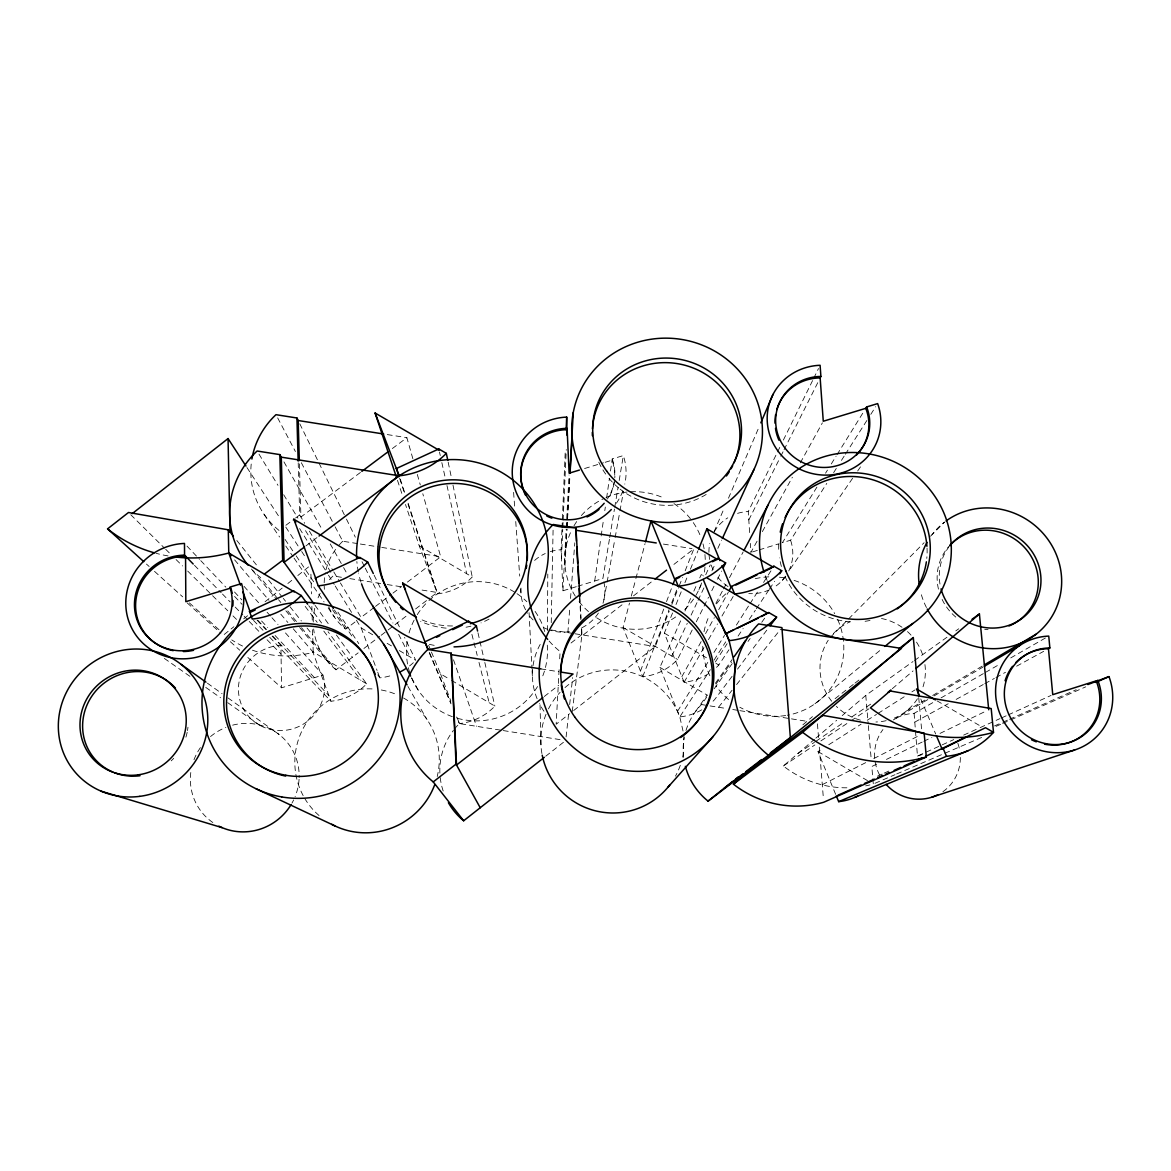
<?xml version="1.0" encoding="UTF-8"?>
<svg xmlns="http://www.w3.org/2000/svg" width="1171" height="1171" viewBox="0 0 1171 1171"><rect width="100%" height="100%" fill="white"/><g stroke="black" fill="none" stroke-linecap="round" stroke-linejoin="round"><path stroke-width="0.75" stroke-dasharray="5 3.75" d="M547.384 630.584L547.794 574.053M551.248 622.694L553.122 528.121M576.293 586.686L562.914 590.799L561.099 549.77L561.934 529.79M562.021 527.975L565.315 449.825M561.465 558.172L562.739 529.219M562.827 527.404L563.061 521.973M563.149 520.158L566.266 449.576M562.914 590.799L566.149 529.277M566.252 527.462L569.018 475.002M559.109 669.71L556.152 724.249L569.56 713.739M559.694 658.805L560.089 651.53A87.269 85.542 10.9 0 1 548.818 640.713M565.886 547.56L566.881 529.336M566.969 527.506L569.765 476.465M564.993 565.491L566.984 529.204M567.086 527.389L569.867 476.597M567.876 632.633L569.823 607.486M570.511 598.498L574.815 542.817M566.091 736.94L568.872 711.763M569.662 704.576L572.648 677.614M572.238 711.631L581.987 634.492L581.577 627.29M594.692 581.036L600.913 537.752M601.162 535.937L603.504 519.719M604.792 510.702L605.319 507.087M606.607 498.07L609.462 478.236M610.501 471.02L612.228 458.944L623.338 455.578A56.925 55.198 3.6 0 1 624.802 484.106M609.418 539.319L602.889 578.503L577.962 586.173M609.71 537.533L614.453 509.034M614.746 507.248L618.01 487.648M619.196 480.52L623.338 455.578M603.929 599.815L606.812 583.787M607.134 582.016L614.848 539.289M615.156 537.518L619.664 512.591M619.971 510.805L623.514 491.235M692.207 629.983L677.541 659.434A55.418 54.481 16.2 0 1 642.703 676.692L623.074 627.539L629.486 603.065M631.315 596.083L635.429 580.348M635.882 578.606L645.031 543.651M640.478 671.115L663.986 608.393M666.533 601.616L672.256 586.364M642.703 676.692L669.022 609.637M671.642 602.933L677.57 587.842M573.673 710.519L655.262 646.509L669.226 611.174M671.876 604.441L678.536 587.608M679.195 585.924L682.517 577.508M685.181 570.789L693.817 548.906L672.271 565.666M708.821 673.471A55.374 54.334 22.2 0 1 684.113 682.239L664.338 633.145L672.564 612.96M676.004 604.543L682.181 589.394M684.933 582.66L687.67 575.927M690.422 569.194L697.975 550.692M714.09 531.707L724.161 508.258M728.479 498.202L759.394 426.185M682.634 757.081A71.87 71.416 32.3 0 0 683.279 753.758L683.966 735.095L679.795 716.915L659.917 667.382L681.302 619.327M684.991 611.028L690.89 597.781M693.847 591.15L696.789 584.519M699.746 577.889L701.224 574.58L704.327 576.381M698.941 589.613L701.956 583.012M705.732 574.771L710.27 564.876M717.823 548.379L721.599 540.138M671.832 656.082L687.26 623.309M691.11 615.112L697.287 601.996M698.048 600.357L704.225 587.242M711.939 570.848L715.027 564.29M749.616 532.556L748.269 511.551L780.193 446.546M783.384 440.047L812.908 379.916M813.713 378.292L818.5 368.528M696.291 621.801L708.514 597.254M711.778 590.711L714.222 585.793M717.472 579.25L721.556 571.067M748.811 519.924L779.974 457.905M780.794 456.266L783.253 451.362M784.072 449.737L818.514 381.19M715.862 603.372L722.683 590.521M723.532 588.911L726.093 584.095M729.504 577.654L743.146 551.951M681.873 676.662L701.166 641.576M705.557 633.613L714.325 617.659M718.716 609.681L728.362 592.145M757.052 541.222L750.874 552.419L750.304 543.388M762.35 531.619L792.372 477.226M800.32 462.838L822.393 422.833M684.113 682.239L703.947 647.548M708.455 639.673L717.472 623.909M721.98 616.019L733.705 595.527M677.541 711.295L708.206 661.732M713.959 652.437L724.512 635.399M816.919 487.107L782.418 542.7L790.571 540.197L826.77 483.403M825.54 473.201L827.458 470.113M831.293 463.936L836.079 456.207M837.031 454.67L863.861 411.431M714.061 660.122L725.713 641.84M736.383 625.094L749.001 605.275M749.982 603.753L758.72 590.052M763.565 582.426L771.338 570.233M833.62 472.66L836.548 468.063M841.451 460.393L844.379 455.782M845.36 454.246L866.877 420.477M870.8 414.344L875.688 406.674M564.993 687.597A71.87 71.416 32.3 0 1 679.795 716.915L710.358 669.636M715.291 662.01L727.118 643.713M716.506 667.338A55.374 54.334 22.2 0 0 718.804 664.996L728.948 649.788M738.081 636.102L743.161 628.505M749.25 619.371L755.339 610.252M756.349 608.73L768.527 590.491M769.537 588.969L774.617 581.358M782.404 580.333L784.468 577.332M852.605 478.28L788.493 571.521A42.127 40.897 23 0 0 790.571 540.197M857.67 470.991L861.9 464.785M695.647 711.339L707.079 695.106M715.379 683.308L732.007 659.697M685.986 730.499A65.737 64.493 44.1 0 1 701.473 704.547L706.655 697.213M716.008 684.025L731.582 662.039M714.222 688.738L732.182 663.635M748.02 641.474L750.143 638.517M761.75 622.269L764.926 617.834M732.065 676.37L714.691 699.497A55.696 54.817 25.5 0 1 712.378 701.868M737.496 669.139L766.815 630.115M718.54 707.255L732.08 690.246M736.588 684.567L780.589 629.266M830.137 637.536L847.277 620.249M848.551 618.947L924.109 542.715M930.506 536.245L944.602 522.032A72.661 69.235 35 0 0 931.911 534.825M846.896 787.805A100.399 97.427 39.1 0 1 783.326 765.995L814.474 739.325M815.865 738.14L836.65 720.326M842.198 715.583L865.779 695.384L912.999 661.556M892.317 688.694L913.058 670.91M802.882 724.82L812.469 716.623M814.928 703.8L882.056 648.734M224.232 634.462L233.907 626.719M243.7 618.859L249.408 614.307M265.07 601.748L282.167 588.062M287.861 583.495L292.135 580.069M297.844 575.517L310.652 565.242M545.745 756.217L564.261 741.653M544.281 696.496L558.669 685.255M835.084 698.663L847.877 688.665M849.297 687.553L853.571 684.23M854.991 683.117L859.265 679.78M571.038 643.011L581.987 634.492M622.006 604.792L581.782 636.087L581.27 626.968M633.496 595.849L652.159 581.314M301.533 627.715L336.018 669.783L358.165 652.847M363.918 648.456L379.711 636.38M381.146 635.282L408.43 614.424M415.603 608.935L429.962 597.957M431.396 596.859L437.149 592.467L419.32 589.642M328.788 606.871A60.672 59.106 -18.4 0 0 345.635 629.164L359.643 618.478M374.091 607.486L361.049 617.41L340.38 582.909M375.525 606.388L391.465 594.253M392.914 593.155L401.594 586.539M407.391 582.119L440.691 556.752L422.79 493.708M305.938 545.906L317.604 537.138M360.434 472.455L300.918 517.026L299.366 462.399M392.358 448.537L406.879 437.676L413.846 462.194M285.9 525.267L294.17 519.075M295.546 518.036L299.688 514.947L298.21 462.867M914.478 660.503L946.944 637.244M955.799 630.891L958.756 628.783M797.832 753.582L814.401 742.341M815.894 741.316L844.511 721.892M852.034 716.784L871.619 703.508M783.326 765.995L814.884 744.932M820.886 740.921L849.429 721.848M850.936 720.853L868.955 708.806M835.64 794.319L817.987 751.592L822.598 748.664M828.761 744.741L861.08 724.19M867.243 720.267L876.479 714.398M878.016 713.417L904.188 696.774M911.887 691.885L914.975 689.924M906.076 711.236L924.885 700.097M932.716 695.442L982.879 665.728M927.783 699.614L893.239 719.975A43.678 42.127 45.9 0 1 914.097 713.359L934.692 701.546M934.077 695.911L982.747 667.221M941.03 697.901L983.801 673.369M985.382 672.447L999.639 664.264M1010.734 657.912L1045.586 637.902M914.785 722.112L948.203 703.756M956.165 699.394L983.216 684.537M984.796 683.659L994.355 678.419M995.936 677.541L1005.494 672.3M1016.633 666.182L1043.683 651.325M822.291 784.658L865.72 762.643M873.771 758.574L920.421 734.934M876.684 764.151L871.81 766.507L872.702 777.017M886.432 759.423L922.148 742.077M923.773 741.287L931.882 737.349M940.006 733.412L987.094 710.563M914.097 713.359L917.464 756.071L953.765 739.604M963.66 735.11L978.502 728.362M980.156 727.615L999.946 718.628M1001.6 717.882L1006.548 715.642M1008.202 714.895L1051.09 695.428M877.503 776.124L882.51 773.885M884.178 773.138L889.184 770.899M994.53 725.918L1001.205 722.961M1002.874 722.214L1007.865 720.004M1009.534 719.257L1076.193 689.719M996.023 726.371L1001 724.176M1002.669 723.444L1085.722 686.85M874.971 783.297L895.01 774.69M896.679 773.972L981.825 737.379M917.464 756.071L924.226 753.919M247.857 657.473L281.567 687.801L322.947 675.067L284.085 631.374M752.543 551.907L757.52 550.37M759.174 549.872L779.11 543.725M584.578 468.517L603.46 462.794M605.187 462.282L612.052 460.203A47.016 45.61 3.5 0 1 614.746 475.602M387.279 434.573L406.879 437.676M663.415 544.091L692.032 548.614M335.14 526.818L342.752 541.236L358.531 543.739M360.317 544.017L379.96 547.135M381.746 547.413L440.691 556.752M341.434 577.274L333.047 575.942A64.566 63.014 -22.1 0 0 327.046 582.543M349.807 578.606L385.464 584.27M387.235 584.549L401.492 586.803M551.102 629.969L573.219 633.482M575.005 633.774L655.262 646.509M540.943 668.904L558.787 671.744M701.473 704.547L708.294 705.63M710.007 705.908L725.654 708.396M732.768 709.524L738.096 710.373M739.882 710.665L789.678 718.584M791.464 718.862L807.463 721.409M454.509 728.977A65.722 65.356 -40.7 0 1 459.398 723.576L501.481 730.28M503.267 730.572L562.124 739.955M937.005 700.829L981.152 726.444M664.338 633.145L706.801 657.97M715.949 663.328L718.804 664.996M623.074 627.539L677.541 659.434M817.987 751.592L867.491 780.618M659.917 667.382L707.401 695.237M419.247 545.862L472.264 576.996A54.598 53.134 -11.4 0 1 437.573 593.799L419.247 545.862L405.488 504.452M431.426 652.013L440.53 673.867L449.942 679.458M451.508 680.38L494.85 706.098A55.901 55.066 -19.8 0 1 459.398 723.576L456.588 716.989M356.379 620.176L361.195 627.934L374.925 636.087M387.147 643.333L391.729 646.055M399.355 650.578L415.764 660.327L404.551 637.39M366.655 683.835L312.73 651.705L330.969 701.239A56.149 54.656 -27.7 0 0 366.655 683.835L328.041 631.711M164.321 658.409L190.946 677.043M205.745 687.392L220.543 697.755M227.701 702.659L260.489 725.713M207.413 683.191L222.08 693.686M227.935 697.887L279.254 734.612M187.17 602.889L220.88 633.218M230.321 641.708L239.762 650.198M146.448 564.071L149.141 566.486M154.499 571.346L182.661 596.829M189.365 602.904L221.553 632.033M130.786 514.757L164.423 548.043M165.711 549.316L170.878 554.439M176.06 559.562L182.53 565.959M187.697 571.082L227.789 610.764M232.97 615.887L236.849 619.722M194.474 565.33L221.202 592.731M222.475 594.048L230.116 601.879M235.21 607.09L242.851 614.936M244.124 616.239L247.945 620.147M249.218 621.45L260.679 633.204M267.047 639.732L281.04 654.091M253.492 620.352L263.49 630.788M269.74 637.317L330.969 701.239M186.994 546.081L199.524 559.328M200.768 560.646L225.813 587.139M234.581 596.405L242.09 604.353M257.122 620.249L265.89 629.515M272.14 636.146L280.908 645.411L281.567 687.801M257.781 620.235L266.52 629.5M272.755 636.102L328.89 695.618M234.507 591.999L241.885 599.903M261.572 620.996L267.72 627.583M275.097 635.502L314.457 677.672M244.007 586.305L258.586 602.699M267.09 612.257L270.721 616.341M271.935 617.717L278.01 624.538M234.624 559.899L268.979 600.269M280.806 614.175L287.905 622.518M293.277 628.827L313.213 652.262A99.755 96.3 -22.7 0 1 251.15 649.715M252.555 570.423L276.693 599.669M285.885 610.808L295.092 621.947M299.688 627.51L329.563 663.708M277.381 598.264L260.138 577.244A87.869 84.722 -18.3 0 1 251.414 569.033M278.537 599.669L280.835 602.48M287.729 610.896L296.922 622.108M236.82 540.475L258.337 567.291M268.54 580.011L282.123 596.947M283.265 598.366L285.519 601.191M290.057 606.827L301.386 620.952M307.036 628.007L312.701 635.077M305.177 606.388L317.209 622.372M323.781 631.081L360.99 680.468M308.734 605.641L321.601 623.016M315.058 605.334L328.934 624.611M336.414 634.989L352.427 657.238M264.09 514.362L279.606 537.006M285.797 546.052L293.028 556.62M294.067 558.128L324.045 601.909M328.173 607.939L334.379 617M285.065 539.407L295.151 554.366M296.161 555.859L314.34 582.792M332.505 609.71L345.635 629.164M334.394 609.974L353.583 638.634M377.809 674.833L379.828 677.848A56.545 55.183 -22.4 0 0 393.105 674.906M337.921 612.14L358.824 643.669M246.964 467.566L279.81 517.933M285.783 527.082L300.698 549.975M301.694 551.512L305.675 557.616M299.6 528.545L327.514 573.585M328.48 575.137L334.247 584.446M335.213 586.012L351.563 612.404M258.996 454.128L277.981 485.365M283.675 494.733L297.917 518.168M305.514 530.653L331.159 572.824M299.688 514.947L304.68 523.291M309.378 531.136L332.871 570.35M333.808 571.931L339.444 581.343M407.962 686.455L426.991 719.521M283.953 461.886L322.23 529.716M330.237 543.915L342.693 565.988M343.586 567.569L347.143 573.878M411.519 677.731L418.442 690.509M277.659 417.886L295.414 451.523M301.328 462.735L334.306 525.223M362.015 561.714L364.459 566.559M365.279 568.169L392.944 623.031M398.652 634.331L410.04 656.916M299.791 423.814L345.65 517.45M346.455 519.09L355.311 537.167M374.105 575.166L400.541 629.208M920.772 698.97L935.702 734.027M429.23 652.774L450.981 703.815M429.523 652.657L450.864 702.863M428.615 645.28L430.723 650.329M440.53 673.867L450.835 700.99M457.261 717.925L459.398 723.576M361.195 627.934L377.077 670.485M377.721 672.183L379.828 677.848M453.514 659.829L476.509 726.298M397.467 480.3L402.619 495.831M400.321 479.217L404.859 493.152M408.137 503.252L437.573 593.799M399.618 478.339L404.668 493.811M408.035 504.115L435.495 588.354M417.315 474.445L420.301 484.955M471.898 634.345L477.212 655.379M478.983 662.391L489.156 702.717M477.973 632.794L484.399 660.722M484.809 662.464L494.85 706.098M439.476 452.021L440.267 455.548M441.833 462.604L445.39 478.471M446.971 485.541L466.702 573.731M448.171 462.179L451.142 476.319M452.987 485.145L472.264 576.996M918.737 697.682L921.694 730.484M865.779 695.384L868.194 723.839M868.34 725.61L871.063 757.622M872.849 778.759L873.303 784.014A100.399 97.427 39.1 0 1 865.676 785.873M817.446 723.839L818.719 739.94M819.29 747.098L823.418 798.739M513.601 492.376L514.669 506.941M515.738 521.505L519.734 576.117M520.671 588.852L520.934 592.497M579.835 596.625L581.065 618.259M579.616 597.766L580.86 619.664M529.058 612.653L531.985 668.919M532.073 670.734L532.454 677.994M310.915 574.2L311.501 593.887M311.867 606.432L312.335 622.533M312.555 629.705L313.213 652.262M540.036 704.796L541.031 746.776M879.553 774.953A43.678 42.127 45.9 0 1 875.044 761.106M874.693 757.915A43.678 42.127 45.9 0 1 882.949 729.548M957.819 743.219A43.678 42.127 45.9 0 1 959.81 751.05M960.337 757.432A43.678 42.127 45.9 0 1 941.865 792.416M926.451 607.544A72.661 69.235 35 0 1 920.538 591.575M939.976 584.066A51.641 49.211 35 0 1 948.7 547.223M988.075 629.661A51.363 48.948 35 0 1 984.738 629.427M955.785 617.088A51.363 48.948 35 0 1 941.689 598.527M938.469 589.13A51.363 48.948 35 0 1 948.803 546.447M917.435 698.78A53.368 51.597 38.2 0 1 894.337 718.072M886.169 720.677A53.368 51.597 38.2 0 1 875.937 721.995M860.436 720.165A53.368 51.597 38.2 0 1 836.357 706.406M831.659 701.209A53.368 51.597 38.2 0 1 828.204 640.274M833.371 633.672A53.368 51.597 38.2 0 1 849.736 621.947M881.47 618.493A53.368 51.597 38.2 0 1 902.051 627.29M907.481 631.608A53.368 51.597 38.2 0 1 911.184 635.297M916.512 642.118A53.368 51.597 38.2 0 1 923.582 657.839M924.929 664.557A53.368 51.597 38.2 0 1 922.016 689.704M785.756 576.132A42.127 40.897 23 0 1 774.148 587.242M769.376 589.833A42.127 40.897 23 0 1 748.781 593.58M728.04 586.583A42.127 40.897 23 0 1 715.832 574.463M713.124 569.721A42.127 40.897 23 0 1 711.046 564.685M709.67 559.46A42.127 40.897 23 0 1 708.997 554.103M708.923 552.317A42.127 40.897 23 0 1 709.787 543.432M714.222 531.824A42.127 40.897 23 0 1 727.762 517.831M737.569 513.366A42.127 40.897 23 0 1 748.269 511.551M837.719 619.635A71.05 69.279 32.1 0 1 787.307 715.247M785.653 715.525A71.05 69.279 32.1 0 1 739.809 707.225M728.582 699.541A71.05 69.279 32.1 0 1 715.92 685.899M709.86 675.74A71.05 69.279 32.1 0 1 702.732 646.231M704.005 631.725A71.05 69.279 32.1 0 1 709.041 616.239M716.506 603.855A71.05 69.279 32.1 0 1 726.401 593.36M755.236 578.708A71.05 69.279 32.1 0 1 769.376 576.82M779.403 577.201A71.05 69.279 32.1 0 1 784.35 577.903M794.084 580.377A71.05 69.279 32.1 0 1 834.703 613.633M767.137 580.435A96.739 93.124 28.6 0 1 764.59 573.819M870.009 620.469A74.856 72.09 28.7 0 1 864.769 621.333M850.585 621.786A74.856 72.09 28.7 0 1 783.604 573.087M781.394 566.457A74.856 72.09 28.7 0 1 779.52 557.894M778.715 549.287A74.856 72.09 28.7 0 1 778.73 544.061M927.037 548.028A74.856 72.09 28.7 0 1 926.788 558.421M706.172 494.469A73.89 71.241 11.3 0 1 620.118 489.141M618.756 488.044A73.89 71.241 11.3 0 1 606.68 475.455M605.67 474.065A73.89 71.241 11.3 0 1 598.015 460.525M701.634 582.924A70.333 68.723 12.4 0 1 694.579 597.517M693.569 599.04A70.333 68.723 12.4 0 1 684.201 610.062M675.696 616.956A70.333 68.723 12.4 0 1 593.712 615.756M588.486 611.599A70.333 68.723 12.4 0 1 577.332 599.23M575.312 596.2A70.333 68.723 12.4 0 1 571.463 530.536M573.995 525.794A70.333 68.723 12.4 0 1 576.922 521.227M581.343 515.577A70.333 68.723 12.4 0 1 604.309 498.319M605.963 497.573A70.333 68.723 12.4 0 1 627.012 492.054M630.613 491.776A70.333 68.723 12.4 0 1 664.396 498.275M673.969 503.603A70.333 68.723 12.4 0 1 692.237 521.139M693.276 522.603A70.333 68.723 12.4 0 1 700.814 537.021M703.01 543.886A70.333 68.723 12.4 0 1 704.737 552.741M704.927 554.512A70.333 68.723 12.4 0 1 705.132 565.315M705.001 567.115A70.333 68.723 12.4 0 1 703.61 575.971M541.91 753.524A71.87 71.416 32.3 0 1 547.033 711.924M548.482 708.894A71.87 71.416 32.3 0 1 560.104 692.324M680.307 765.292A71.87 71.416 32.3 0 1 675.477 776.153M701.824 709.802A55.696 54.817 25.5 0 1 679.795 716.915M683.63 757.374A65.737 64.493 44.1 0 1 684.245 737.51M279.005 530.419A80.843 77.769 -15.4 0 1 251.37 462.647M324.396 589.306A60.672 59.106 -18.4 0 1 324.206 586.012M324.191 582.704A60.672 59.106 -18.4 0 1 325.304 572.853M326.036 569.618A60.672 59.106 -18.4 0 1 337.116 547.428M339.268 544.866A60.672 59.106 -18.4 0 1 342.752 541.236M547.281 645.162A70.597 69.557 -14.3 0 1 541.47 679.019M537.533 686.543A70.597 69.557 -14.3 0 1 453.938 717.223M452.343 716.667A70.597 69.557 -14.3 0 1 410.231 674.233M409.66 672.505A70.597 69.557 -14.3 0 1 407.449 640.025M409.06 632.94A70.597 69.557 -14.3 0 1 416.291 616.224M417.257 614.658A70.597 69.557 -14.3 0 1 427.605 601.894M428.937 600.621A70.597 69.557 -14.3 0 1 515.489 592.672M517.026 593.682A70.597 69.557 -14.3 0 1 526.862 601.704M535.088 611.394A70.597 69.557 -14.3 0 1 545.071 632.633M622.752 491.059A56.925 55.198 3.6 0 1 615.946 503.867M614.629 479.51A47.147 45.728 3.5 0 1 607.383 499.022M612.228 458.944A47.147 45.728 3.5 0 1 614.79 477.812M614.204 482.423A47.016 45.61 3.5 0 1 609.022 497.236M603.855 581.972A41.995 41.219 3.2 0 1 602.992 603.285M598.396 613.062A41.995 41.219 3.2 0 1 579.016 629.061M569.443 631.696A41.995 41.219 3.2 0 1 549.228 629.925M547.735 629.383A41.995 41.219 3.2 0 1 543.432 627.466M533.112 619.971A41.995 41.219 3.2 0 1 527.389 612.916M525.574 609.798A41.995 41.219 3.2 0 1 521.285 585.31M534.62 560.426A41.995 41.219 3.2 0 1 545.232 553.532M550.341 551.6A41.995 41.219 3.2 0 1 561.099 549.77M543.944 711.207A64.185 63.512 13 0 1 539.333 703.566M537.094 698.706A64.185 63.512 13 0 1 532.629 669.139M533.039 665.626A64.185 63.512 13 0 1 540.417 643.991M413.348 662.698A56.545 55.183 -22.4 0 1 408.123 667.016M434.192 645.338A95.949 93.592 -10.1 0 1 428.923 644.24M361.005 582.192A95.949 93.592 -10.1 0 1 358.692 573.717M358.341 571.99A95.949 93.592 -10.1 0 1 356.862 561.553M452.548 625.958A74.856 73.012 -10.1 0 1 419.599 618.8M489.068 619.093A74.256 72.441 -10.2 0 1 481.018 622.899M470.918 626.178A74.256 72.441 -10.2 0 1 463.906 627.568M446.166 628.139A74.256 72.441 -10.2 0 1 420.638 621.318M443.165 791.01A65.722 65.356 -40.7 0 1 440.135 776.739M439.886 773.094A65.722 65.356 -40.7 0 1 453.382 730.411M336.018 669.783A64.566 63.014 -22.1 0 1 313.652 629.003M313.257 621.962A64.566 63.014 -22.1 0 1 315.248 606.227M318.058 597.839A64.566 63.014 -22.1 0 1 320.312 592.994M168.097 555.932A135.836 129.015 -19.9 0 1 155.904 553.254M242.543 646.041A99.755 96.3 -22.7 0 1 231.741 639.922M403.512 697.989A72.822 71.402 -40.2 0 1 437.222 776.534M319.039 815.528A72.822 71.402 -40.2 0 1 303.977 797.129M303.157 795.621A72.822 71.402 -40.2 0 1 307.226 721.629A72.822 71.402 -40.2 0 1 374.559 689.09M381.292 689.982A72.822 71.402 -40.2 0 1 397.496 694.959M322.947 675.067A43.488 42.215 -33.4 0 1 289.764 729.562A43.488 42.215 -33.4 0 1 238.664 693.525A43.488 42.215 -33.4 0 1 280.908 645.411M187.96 727.235A53.69 51.422 -38.4 0 1 187.477 730.631M187.155 732.314A53.69 51.422 -38.4 0 1 185.852 737.349M173.674 758.34A53.69 51.422 -38.4 0 1 171.186 760.857M232.634 725.156A55.183 53.456 -42.3 0 1 299.147 777.515M299.073 779.301A55.183 53.456 -42.3 0 1 295.092 796.661M293.643 799.925A55.183 53.456 -42.3 0 1 291.96 803.116M212.844 822.54A55.183 53.456 -42.3 0 1 191.151 770.079M193.991 759.73A55.183 53.456 -42.3 0 1 200.768 747.113M210.517 736.574A55.183 53.456 -42.3 0 1 225.842 727.396"/><path stroke-width="1.5" d="M566.149 429.83L566.691 417.11A56.925 55.198 3.6 0 0 517.626 495.523A56.925 55.198 3.6 0 0 611.306 509.531M566.896 435.1L566.691 417.11M569.955 472.821L573.248 412.646M570.072 472.967L572.063 436.681M576.41 541.192L575.956 528.077L553.195 524.476A87.269 85.542 10.9 0 0 547.691 639.395M645.484 541.895L650.974 520.919L717.34 559.387L717.823 558.362L725.625 562.885L723.18 567.803M672.886 584.666L675.155 578.62L717.823 558.362M698.663 549.009L706.889 528.809L773.284 567.188L773.914 566.208L781.716 570.716L779.696 573.761M760.828 422.833L773.05 394.349M722.361 538.484L754.095 469.234A95.495 92.026 11.3 0 0 657.399 338.507A95.495 92.026 11.3 0 0 589.774 483.213A95.495 92.026 11.3 0 0 754.095 469.234M776.812 409.572A47.191 45.127 20.8 0 1 820.154 377.926L820.9 376.447L820.095 365.279A57.145 54.613 20.8 0 0 767.883 427.195A57.145 54.613 20.8 0 0 837.924 473.831A57.145 54.613 20.8 0 0 877.65 403.6L866.642 406.937L865.779 408.328A47.191 45.127 20.8 0 1 856.572 454.963M743.995 550.341L767.869 505.33M729.24 590.55L731.509 586.422L773.914 566.208M703.244 579.513L725.464 633.848L768.718 612.535L776.593 617.102L770.079 625.782M734.085 656.741L745.503 640.508M761.531 616.546L768.718 612.535M667.777 787.41L713.11 736.5M890.941 689.895L888.174 692.266L890.092 690.963L991.193 708.572L993.506 732.343A77.052 74.08 40.4 0 1 946.49 756.305L838.67 801.637L836.314 795.958M915.824 668.539L979.41 613.97L988.719 709.772M890.092 690.963L870.463 707.811A136.978 131.137 35.5 0 0 993.506 732.343L985.528 727.718L925.558 756.393M748.035 771.66L822.525 715.335L924.139 733.046L926.305 757.022L823.696 802.267A100.647 98.188 39.5 0 1 733.412 784.16L761.75 759.95M820.973 716.506L913.307 637.566L918.576 695.867M733.412 784.16L802.647 732.314L822.525 715.335M884.852 646.436L912.824 623.499M685.357 766.332A65.737 64.493 44.1 0 0 708.06 801.14L768.396 755.236L901.45 648.441L782.404 629.559M708.06 801.14L732.665 781.408M735.49 779.139L738.316 776.871M448.391 802.691A65.722 65.356 -40.7 0 0 463.657 820.769L544.325 757.33M132.221 513.63L228.052 438.569L245.969 466.043M143.77 561.641L107.571 528.868L128.503 512.488L228.286 529.819L233.424 536.23M463.657 820.769L433.241 781.906L456.031 764.121L451.23 653.198L427.825 649.481L402.663 583.056L468.795 622.064L468.59 621.216L424.912 641.825L428.103 649.305M542.846 697.609L456.529 765.029L451.23 653.198M561.538 683L573.058 674.013L560.572 672.037M899.094 648.675L913.307 637.566M655.043 579.089L666.533 570.145M724.205 788.2L742.912 773.885M745.795 771.674L761.633 759.569M770.269 752.968L790.366 737.598L781.906 627.627L758.588 623.923A90.006 87.503 38.3 0 0 768.396 755.236M264.368 574.068L282.65 560.324L279.84 454.611L257.093 451.011A87.869 84.722 -18.3 0 0 248.062 565.169M304.489 547.003L284.085 562.329L281.289 457.158L279.84 454.611M319.054 536.04L399.209 475.792A73.934 70.933 -9.2 0 0 446.327 453.353L447.805 460.408M361.883 471.371L388.011 451.801M972.032 619.269L979.41 613.97M984.445 664.806L1036.174 634.155M984.328 666.299L1020.439 645.016M1015.974 662.362A49.489 47.06 42.6 0 1 1048.455 648.705L1049.86 647.944L1048.748 636.087A59.926 56.955 42.5 0 0 996.521 701.985A59.926 56.955 42.5 0 0 1069.826 751.299A59.926 56.955 42.5 0 0 1108.981 676.604L1087.859 684.552M966.441 737.071L942.084 749.059L936.405 735.71M725.464 633.848L733.661 629.91M736.94 628.344L758.252 618.127M735.871 585.032L757.008 574.946M760.272 573.395L771.645 567.964M676.428 578.811L679.707 577.259M687.889 573.366L704.254 565.593M712.436 561.714L717.34 559.387M436.534 637.287L439.769 635.765M452.665 629.676L462.34 625.109M333.398 608.466L318.249 585.837L315.394 578.137L359.863 557.455L367.694 562.065L373.315 573.527M301.225 595.497A76.744 73.773 -23.8 0 1 252.248 619.049L249.482 611.423L293.526 590.931L301.225 595.497L307.666 604.192M249.482 611.423L250.301 612.301L255.176 610.032M399.062 476.612L396.413 468.502L438.788 448.961L446.327 453.353M837.968 795.226L861.109 784.965M864.418 783.501L874.327 779.11M877.635 777.646L882.597 775.436M885.905 773.972L889.199 772.509M894.161 770.313L900.777 767.386M904.085 765.922L913.995 761.516M917.303 760.052L922.265 757.857M1095.69 682.459L1108.981 676.604M854.698 797.436L968.329 750.596M931.867 797.188L1074.627 749.996M865.779 408.328L823.272 421.238L820.154 377.926M579.425 470.069L569.121 473.186L567.145 429.669A47.016 45.61 3.5 0 0 525.647 495.421M299.322 460.584L298.181 420.521L296.936 417.988L275.975 414.68A80.843 77.769 -15.4 0 0 251.897 459.047M298.181 420.521L383.707 434.017M281.289 457.158L399.209 475.792L396.413 468.502M575.795 530.243L656.258 542.963M451.743 654.721L540.943 668.904M101.16 791.201L222.109 827.648M256.098 788.771L334.76 825.833M935.424 699.921L916.512 688.943L919.352 695.618M707.445 578.181L768.103 613.399M396.31 476.846L375.101 413.012L439.081 450.25L438.788 448.961M468.59 621.216L476.363 625.812L477.578 631.052M315.394 578.137L316.038 579.118L293.833 519.221L358.838 557.572M176.953 557.176A135.836 129.015 -19.9 0 0 228.769 553.005L294.228 591.867L293.526 590.931M181.022 664.308L205.95 682.137M184.564 555.156A49.343 47.308 -29.6 0 0 134.621 608.671A49.343 47.308 -29.6 0 0 192.659 649.539A49.343 47.308 -29.6 0 0 229.94 587.095L241.577 583.582A59.575 57.13 -29.4 0 1 195.528 657.458A59.575 57.13 -29.4 0 1 126.044 608.583A59.575 57.13 -29.4 0 1 184.491 543.432L184.564 555.156L193.2 564.012M228.286 529.819L228.769 553.005L231.126 555.786M282.65 560.324L313.989 603.855M293.833 519.221L295.751 522.339M383.503 643.948L407.069 684.874M456.031 764.121L480.227 807.741M372.627 605.817L410.655 676.135M359.863 557.455L360.39 558.494M943.197 748.576L946.49 756.305M402.663 583.056L405.473 589.789M731.509 586.422L734.598 593.96A75.368 73.085 19.2 0 0 781.716 570.716M706.889 528.809L719.975 560.602M722.039 565.622L730.982 587.359M725.976 633.028L729.094 640.654L734.905 665.348L734.115 690.685A98.291 97.047 21.7 0 1 589.247 758.501A98.291 97.047 21.7 0 1 573.336 599.874A98.291 97.047 21.7 0 1 729.094 640.654A75.969 73.978 21.5 0 0 776.593 617.102M675.155 578.62L678.229 586.173A75.486 73.334 14.1 0 0 725.625 562.885M650.974 520.919L674.803 579.586M375.101 413.012L396.823 469.732M228.769 553.005L240.45 585.193M242.924 591.97L250.301 612.301M1048.455 648.705L1052.744 694.666L1096.188 680.863A49.489 47.06 42.6 0 1 1089.601 728.391A49.489 47.06 42.6 0 1 1044.547 744.185M575.956 528.077L579.835 596.625M576.718 546.667L577.654 563.09M577.859 566.735L578.796 583.158M579.103 588.647L579.513 595.937M296.936 417.988L298.151 461.081M228.052 438.569L230.028 532M1097.739 680.175A49.636 47.177 42.6 0 1 1066.283 743.307A49.636 47.177 42.6 0 1 1005.04 702.058A49.636 47.177 42.6 0 1 1049.86 647.944M1036.306 741.843A49.489 47.06 42.6 0 1 1031.49 739.75M1005.084 680.717A49.489 47.06 42.6 0 1 1012.505 666.343M937.751 794.787A43.678 42.127 45.9 0 1 886.066 784.35M949.681 545.964A51.641 49.211 35 0 1 1028.987 547.56A51.641 49.211 35 0 1 1013.735 623.367A51.641 49.211 35 0 1 941.03 588.896M946.036 520.963A72.661 69.235 35 0 1 1048.835 540.739A72.661 69.235 35 0 1 1027.699 639.805A72.661 69.235 35 0 1 927.242 609.066M919.264 584.973A72.661 69.235 35 0 1 926.993 542.393M950.047 545.086A51.363 48.948 35 0 1 1028.358 552.156A51.363 48.948 35 0 1 1009.021 625.973M857.684 796.031A56.34 54.803 44.6 0 1 838.67 801.637M926.305 757.022A137.446 132.557 35.2 0 1 802.647 732.314M764.034 572.121A96.739 93.124 28.6 0 1 872.351 454.553A96.739 93.124 28.6 0 1 930.974 606.68A96.739 93.124 28.6 0 1 767.869 582.075M866.642 406.937A47.323 45.245 20.8 0 1 834.674 466.292A47.323 45.245 20.8 0 1 776.153 427.298A47.323 45.245 20.8 0 1 820.9 376.447M778.905 440.164A47.191 45.127 20.8 0 1 775.48 428.381M775.026 423.243A47.191 45.127 20.8 0 1 775.641 414.549M926.378 561.831A74.856 72.09 28.7 0 1 897.22 608.891M780.223 532.132A74.856 72.09 28.7 0 1 782.55 523.847M785.097 517.509A74.856 72.09 28.7 0 1 865.735 478.002A74.856 72.09 28.7 0 1 926.934 546.301M732.651 465.765A73.89 71.241 11.3 0 1 731.055 468.781M729.299 471.723A73.89 71.241 11.3 0 1 726.401 475.982M592.38 435.685A73.89 71.241 11.3 0 1 592.336 432.289M592.453 428.879A73.89 71.241 11.3 0 1 682.883 364.737A73.89 71.241 11.3 0 1 734.085 462.706M356.643 558.084A95.949 93.592 -10.1 0 1 449.152 459.661A95.949 93.592 -10.1 0 1 548.291 550.063A95.949 93.592 -10.1 0 1 454.026 646.875M425.424 643.333A95.949 93.592 -10.1 0 1 361.546 583.846M604.177 503.281A47.147 45.728 3.5 0 1 525.296 493.664A47.147 45.728 3.5 0 1 567.203 428.337M598.981 509.473A47.016 45.61 3.5 0 1 586.964 516.967M551.892 518.153A47.016 45.61 3.5 0 1 546.842 516.06M560.675 672.447A76.042 75.09 21.8 0 1 672.593 609.974A76.042 75.09 21.8 0 1 680.541 737.54M564.51 698.97A76.042 75.09 21.8 0 1 563.441 695.545M562.548 692.032A76.042 75.09 21.8 0 1 561.26 684.933M669.885 784.76A71.87 71.416 32.3 0 1 542.217 755.207M367.694 562.065A77.506 74.695 -18.6 0 1 318.249 585.837M405.312 668.948A56.545 55.183 -22.4 0 1 399.384 672.286M416.437 617.219A74.856 73.012 -10.1 0 1 399.223 502.022A74.856 73.012 -10.1 0 1 517.523 516.265A74.856 73.012 -10.1 0 1 470.303 623.704M395.754 602.245A74.256 72.441 -10.2 0 1 430.577 487.077A74.256 72.441 -10.2 0 1 527.272 559.943M526.745 565.11A74.256 72.441 -10.2 0 1 526.189 568.506M403.087 609.769A74.256 72.441 -10.2 0 1 400.526 607.383M476.363 625.812A76.32 74.476 -14.6 0 1 427.825 649.481A89.947 89.113 -21.7 0 0 433.241 781.906M154.191 552.785A135.836 129.015 -19.9 0 1 107.571 528.868M285.68 776.095A77.271 75.207 -34.1 0 1 245.851 652.876A77.271 75.207 -34.1 0 1 375.159 674.13M434.675 784.819A72.822 71.402 -40.2 0 1 331.715 824.282M232.165 593.229A49.197 47.177 -29.6 0 0 230.819 588.047L185.823 601.674L185.56 556.181A49.197 47.177 -29.6 0 0 135.997 599.493A49.197 47.177 -29.6 0 0 173.206 650.652M233 600.489A49.197 47.177 -29.6 0 1 232.868 605.949M193.596 650.315A49.197 47.177 -29.6 0 1 183.379 651.544M139.978 775.758A53.69 51.422 -38.4 0 1 114.495 772.728M112.928 772.084A53.69 51.422 -38.4 0 1 93.387 693.979A53.69 51.422 -38.4 0 1 175.489 688.138M291.052 804.682A55.183 53.456 -42.3 0 1 218.918 826.155M785.931 571.082A75.471 72.646 28.6 0 0 914.214 593.302A75.471 72.646 28.6 0 0 866.159 473.918A75.471 72.646 28.6 0 0 785.931 571.082M606.71 471.123A74.505 71.797 11.3 0 0 734.934 460.466A74.505 71.797 11.3 0 0 659.697 358.326A74.505 71.797 11.3 0 0 606.71 471.123M575.034 717.34A76.686 75.705 21.6 0 0 707.006 705.762A76.686 75.705 21.6 0 0 629.896 598.235A76.686 75.705 21.6 0 0 575.034 717.34M281.684 796.924A99.886 97.193 -34 0 0 394.847 666.504A99.886 97.193 -34 0 0 226.603 637.507A99.886 97.193 -34 0 0 281.684 796.924M285.826 775.275A77.93 75.837 -34 0 0 374.325 673.691A77.93 75.837 -34 0 0 243.114 650.813A77.93 75.837 -34 0 0 285.826 775.275M137.812 774.88A53.998 51.7 -38.3 0 0 176.587 690.714A53.998 51.7 -38.3 0 0 84.927 702.615A53.998 51.7 -38.3 0 0 137.812 774.88M139.803 796.353A75.969 72.734 -38.3 0 0 194.166 677.877A75.969 72.734 -38.3 0 0 65.239 694.798A75.969 72.734 -38.3 0 0 139.803 796.353"/></g></svg>
